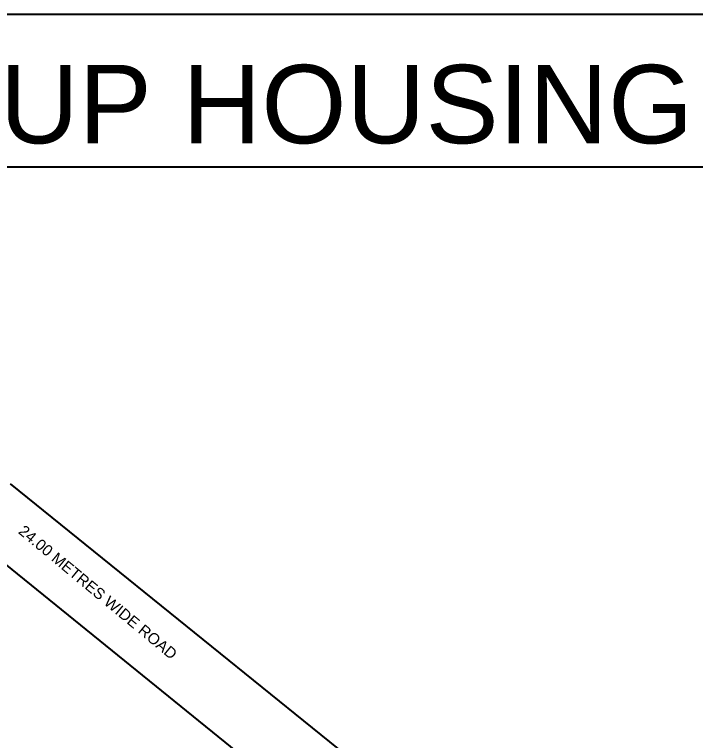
# Model space of a CAD drawing. Header units: millimetres. Extents: x 2061841 to 105821645, y -77612 to 48520811.
# Drawn here: x 105369505 to 105375171, y 48475048 to 48481086 of the extents above; entities that cross this region are included whole.
import ezdxf

# ---------------------------------------------------------------- set-up
doc = ezdxf.new("R2010")
doc.units = ezdxf.units.MM
doc.header["$LTSCALE"] = 10
doc.header["$MEASUREMENT"] = 0
for name, color, linetype in [('BORDER', 5, 'Continuous'), ('S-OPENING', 6, 'Continuous'), ('SHEET-TEXT', 7, 'Continuous')]:
    doc.layers.add(name, color=color, linetype=linetype)
doc.layers.add('TEXT 3', color=1, linetype='Continuous', lineweight=18)
doc.styles.add('ARIAL', font='arial.ttf')
doc.styles.add('RT', font='romant.shx', dxfattribs={"height": 250})

# ---------------------------------------------------------------- blocks, each defined once
blk = doc.blocks.new('TOWER-A TYPICAL FLOOR FRAMING PLAN N')
at = {"layer": 'BORDER', "elevation": 101.1}
blk.add_lwpolyline([(102529069.4, 48519700.4), (102613169.4, 48519700.4), (102613169.4, 48579100.4), (102529069.4, 48579100.4)], close=True, dxfattribs=at)
at = {"layer": 'BORDER', "color": 5, "elevation": 101.1}
blk.add_lwpolyline([(102601669.4, 48577833.4), (102613169.4, 48577833.4), (102613169.4, 48568734.9), (102601669.4, 48568734.9)], close=True, dxfattribs=at)
at = {"layer": 'SHEET-TEXT', "ltscale": 51, "elevation": 101.1}
for points in [[(102609402.9, 48572829.5), (102606470.3, 48575196.9)], [(102606112.2, 48574780.5), (102609134.6, 48572335.6)]]:
    blk.add_lwpolyline(points, dxfattribs=at)
at = {"layer": 'SHEET-TEXT', "style": 'ARIAL'}
blk.add_text('24.00 METRES WIDE ROAD', height=91.53, rotation=320.31587, dxfattribs=at).set_placement((102606529.9, 48574790.7, 101.1))
at = {"layer": 'TEXT 3', "color": 1, "insert": (102607368.5, 48578681.4, 101.1), "char_height": 434.78, "width": 25713.166, "attachment_point": 2, "style": 'RT'}
blk.add_mtext('{\\fArial|b0|i0|c0|p34;\\H1.5x;S.S GROUP HOUSING}', dxfattribs=at)

msp = doc.modelspace()

# ---------------------------------------------------------------- block references
at = {"layer": 'S-OPENING'}
msp.add_blockref('TOWER-A TYPICAL FLOOR FRAMING PLAN N', (2763000.3, -98014.7), dxfattribs=at)

doc.saveas('drawing.dxf')
